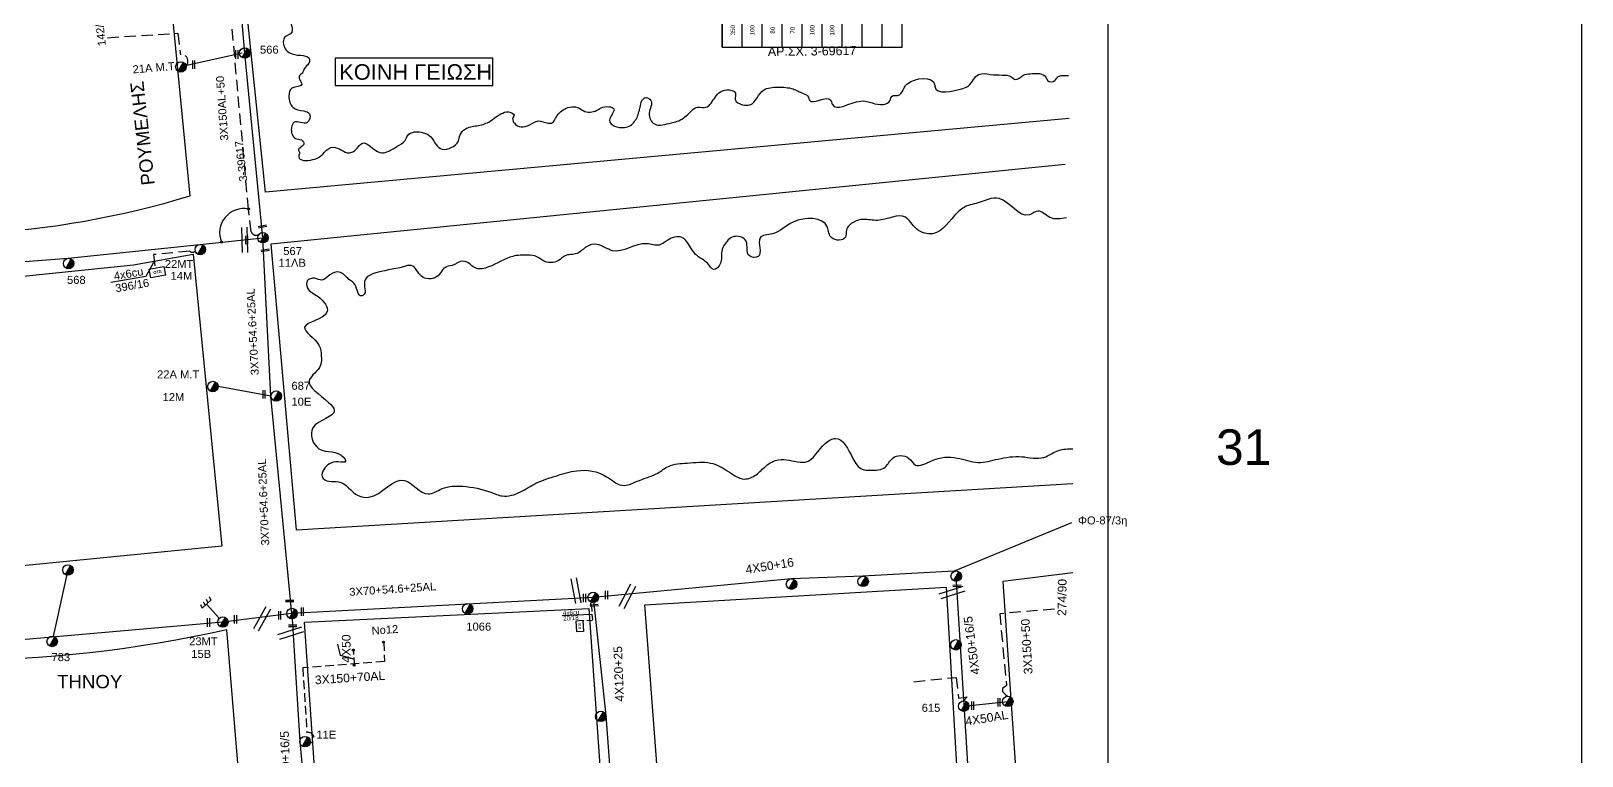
# Model space of a CAD drawing. Header units: millimetres. Extents: x 72 to 3039, y -786 to 786.
# Drawn here: x 1841.3 to 2190.2, y 230.3 to 393.6 of the extents above; entities that cross this region are included whole.
import ezdxf
from ezdxf.enums import TextEntityAlignment as Align

# ---------------------------------------------------------------- set-up
doc = ezdxf.new("R2010")
doc.units = ezdxf.units.MM
doc.linetypes.add('DASHED', pattern=[19.05, 12.7, -6.35])
for name, color, linetype in [('Pillar OTE', 7, 'Continuous'), ('Άγνωστα', 7, 'Continuous'), ('Ασφαλειοκιβώτια Χ.Τ 9 αναχωρήσεων', 7, 'Continuous'), ('Γέφυρες Εναέριου Δικτύου', 7, 'Continuous'), ('Γείωση', 7, 'Continuous'), ('Γυμνά εναέρια ΧΤ (3Φ)   4x50AL', 7, 'Continuous'), ('Γυμνά εναέρια ΧΤ και ΦΟΠ (3Φ)   4x50+16AL', 7, 'Continuous'), ('Επιγραφές - Σχήματα', 7, 'Continuous'), ('Καλώδια ΧΤ   3x150+50AL', 7, 'DASHED'), ('Καλώδια ΧΤ   3x150+50AL XLPE', 7, 'DASHED'), ('Καλώδια ΧΤ   3x150+70AL', 7, 'DASHED'), ('Καλώδια ΧΤ   3x150AL+50XLPE', 7, 'DASHED'), ('Μηχανική τομή', 7, 'Continuous'), ('Στύλος ΦΜ', 7, 'Continuous'), ('Στύλος ΦΜ @ 1', 7, 'Continuous'), ('Συνδέσεις', 7, 'Continuous'), ('Συνεστραμμένα ΧΤ   3x70+54.6+25 AL', 7, 'SYN_LINE'), ('Τομή', 7, 'Continuous'), ('Υπόβαθρο ΔΕΗ', 7, 'Continuous'), ('Υπόγεια καλώδια Παροχών ΧΤ   4x50AL', 7, 'DASHED'), ('Υπόγεια καλώδια Παροχών ΧΤ   4x6', 7, 'DASHED')]:
    doc.layers.add(name, color=color, linetype=linetype)
doc.styles.get("Standard").update_dxf_attribs({"font": 'arial.ttf'})
doc.linetypes.add('SYN_LINE', pattern='A,0.5,-0.0001,["/\\/\\/\\/",Standard,S=0.1,R=0,X=0,Y=-0.05],-0.25', length=0.7501)
doc.dimstyles.new('ISO-25', dxfattribs={"dimtxt": 2.5, "dimasz": 2.5, "dimexe": 1.25, "dimexo": 0.625, "dimtad": 1, "dimtxsty": 'Standard', "dimcen": 2.5, "dimadec": 0, "dimazin": 0, "dimtfac": 1, "dimtmove": 0, "dimatfit": 3, "dimfxl": 1, "dimarcsym": 0})

# ---------------------------------------------------------------- blocks, each defined once
blk = doc.blocks.new('ΥΠΑΡΧΩΝ ΤΣΙΜΕΝΤΕΝΙΟΣ ΣΤΥΛΟΣ')
at = {"layer": 'Στύλος ΦΜ'}
blk.add_hatch(color=7, dxfattribs=at).paths.add_polyline_path([(-1.29, -2.28, 0.574793), (2.62, 0, 0.268822), (1.3, 2.27)])
at = {"layer": 'Στύλος ΦΜ', "color": 7}
blk.add_line((-1.29, -2.28), (1.3, 2.27), dxfattribs=at)
blk.add_circle((0, 0), 2.62, dxfattribs=at)
at = {"layer": 'Στύλος ΦΜ', "flags": 4}
for tag, p in [('ΑΡΙΘΜΟΣ', (-4.68, 8.05)), ('ΤΥΠΟΣ', (-4.91, 3.03))]:
    blk.add_attdef(tag, p, '', height=4, dxfattribs=at)
blk = doc.blocks.new('ΤΟΜΗ')
at = {"layer": 'Τομή', "ltscale": 40}
for p, q in [((-5.68, 0), (5.68, 0)), ((5.68, -2.33), (-5.68, -2.33))]:
    blk.add_line(p, q, dxfattribs=at)
blk = doc.blocks.new('ΑΣΦΑΛΕΙΟΚΙΒΩΤΙΟ ΥΠΟΣΤΑΘΜΟΥ 9A ΑΝΑΧΩΡΗΣΕΩΝ')
at = {"layer": 'Ασφαλειοκιβώτια Χ.Τ 9 αναχωρήσεων', "ltscale": 40}
for p, q in [((0, 0), (0, 23.91)), ((4.5, 0), (4.5, 23.91)), ((9, 0), (9, 23.91)), ((13.5, 0), (13.5, 23.91)), ((18, 0), (18, 23.91)), ((22.5, 0), (22.5, 23.91)), ((27, 0), (27, 23.91)), ((31.5, 0), (31.5, 23.91)), ((36, 0), (36, 23.91)), ((0, 16.87), (40.5, 16.87)), ((0, 7.04), (40.5, 7.04))]:
    blk.add_line(p, q, dxfattribs=at)
at = {"layer": 'Ασφαλειοκιβώτια Χ.Τ 9 αναχωρήσεων'}
blk.add_lwpolyline([(40.5, 0), (40.5, 23.91), (0, 23.91), (0, 0)], close=True, dxfattribs=at)
for s, p in [('1', (1.71, 19.38)), ('2', (5.99, 19.38)), ('3', (10.53, 19.38)), ('4', (15.04, 19.38)), ('5', (19.55, 19.38)), ('6', (24.11, 19.38)), ('7', (28.24, 19.38)), ('8', (33.08, 19.38)), ('9', (37.43, 19.38))]:
    blk.add_text(s, height=1.8, dxfattribs=at).set_placement(p)
at = {"layer": 'Ασφαλειοκιβώτια Χ.Τ 9 αναχωρήσεων', "ltscale": 40}
for tag, height, rotation, p in [('ΟΝΟΜΑ', 2.5, 0.6514, (19.14, 25.35)), ('ΚΕΙΜΕΝΟ 1', 1, 90, (2.42, 3.84)), ('ΚΕΙΜΕΝΟ 2', 1, 90, (6.78, 3.84)), ('ΚΕΙΜΕΝΟ 3', 1, 90, (11.38, 3.84)), ('ΚΕΙΜΕΝΟ 4', 1, 90, (15.86, 3.84)), ('ΚΕΙΜΕΝΟ 5', 1, 90, (20.28, 3.84)), ('ΚΕΙΜΕΝΟ 6', 1, 90, (24.74, 3.84)), ('ΚΕΙΜΕΝΟ 7', 1, 90, (29.28, 3.84)), ('ΚΕΙΜΕΝΟ 8', 1, 90, (33.65, 3.84)), ('ΚΕΙΜΕΝΟ 9', 1, 90, (38.21, 3.84)), ('ΣΧ', 1, 0.6514, (20.24, -0.85))]:
    blk.add_attdef(tag, text='', height=height, rotation=rotation, dxfattribs=at).set_placement(p, align=Align.MIDDLE_CENTER)
blk = doc.blocks.new('_ΣΥΝΔΕΣΗ')
at = {"layer": 'Συνδέσεις', "linetype": 'SYN_LINE', "ltscale": 40}
blk.add_hatch(color=256, dxfattribs=at).paths.add_polyline_path([(0.5, -0.01, 1), (-0.5, -0.01, 1)])
at = {"layer": 'Συνδέσεις'}
blk.add_circle((0, -0.01), 0.5, dxfattribs=at)
blk = doc.blocks.new('ΓΕΙΩΣΗ')
at = {"layer": 'Γείωση', "ltscale": 40}
for p, q in [((-2.34, 11.45), (-3, 9.45)), ((-0.34, 11.45), (-1, 9.45)), ((0, 9.45), (0, 0)), ((1.66, 11.45), (1, 9.45)), ((3.66, 11.45), (3, 9.45))]:
    blk.add_line(p, q, dxfattribs=at)
blk.add_lwpolyline([(-3, 9.45), (3, 9.45)], dxfattribs=at)
blk = doc.blocks.new('ΜΗΧΑΝΙΚΗ ΤΟΜΗ')
at = {"layer": 'Μηχανική τομή', "ltscale": 40}
for p, q in [((-1.89, 0.78), (1.89, 0.78)), ((1.89, 0), (-1.89, 0))]:
    blk.add_line(p, q, dxfattribs=at)
blk = doc.blocks.new('PILLAR ΟΤΕ')
at = {"layer": 'Pillar OTE', "ltscale": 40}
blk.add_lwpolyline([(-3.31, 2.02), (3.39, 2.02), (3.39, -1.99), (-3.31, -1.99)], close=True, dxfattribs=at)
at = {"layer": 'Pillar OTE', "insert": (-1.81, 0.71), "char_height": 1.3575, "width": 109.961, "attachment_point": 1}
blk.add_mtext('{\\fArial|b1|i0|c161|p34;OTE}', dxfattribs=at)

msp = doc.modelspace()

# ---------------------------------------------------------------- linework, layer by layer
at = {"layer": 'Άγνωστα', "color": 2, "linetype": 'SYN_LINE', "ltscale": 18}
msp.add_lwpolyline([(1888.79, 388.54), (1875.01, 385.47)], dxfattribs=at)
at = {"layer": 'Άγνωστα', "color": 5}
msp.add_lwpolyline([(1849.61, 272.22), (1846.32, 257.28)], dxfattribs=at)
at = {"layer": 'Άγνωστα', "color": 1, "linetype": 'DASHED', "ltscale": 0.2}
msp.add_lwpolyline([(2039.89, 247.07), (2049.39, 248.04), (2049.96, 243.39), (2051.88, 243.69), (2051.09, 242.75)], dxfattribs=at)
at = {"layer": 'Γέφυρες Εναέριου Δικτύου'}
msp.add_arc((1889.17, 348.14), 5.44, 78.7544, 202.857, dxfattribs=at)
at = {"layer": 'Γυμνά εναέρια ΧΤ (3Φ)   4x50AL', "color": 1, "ltscale": 0.2}
msp.add_line((2051.12, 241.57), (2061.02, 242.64), dxfattribs=at)
at = {"layer": 'Γυμνά εναέρια ΧΤ και ΦΟΠ (3Φ)   4x50+16AL', "color": 30, "ltscale": 20}
msp.add_lwpolyline([(2075.35, 282.84), (2048.96, 271.92), (2028.42, 270.83), (2012.34, 270.22), (1967.76, 266.04)], dxfattribs=at)
at = {"layer": 'Γυμνά εναέρια ΧΤ και ΦΟΠ (3Φ)   4x50+16AL', "color": 1}
msp.add_lwpolyline([(2059.89, 102.05), (2059.89, 102.05), (2059.89, 102.05), (2049.41, 270.83)], dxfattribs=at)
at = {"layer": 'Γυμνά εναέρια ΧΤ και ΦΟΠ (3Φ)   4x50+16AL', "color": 30}
msp.add_lwpolyline([(1900, 262.41), (1901.75, 233.57), (1901.75, 233.57), (1905.41, 194.35), (1907.57, 167.14), (1908.87, 152.88), (1909.68, 132.82)], dxfattribs=at)
at = {"layer": 'Επιγραφές - Σχήματα'}
msp.add_lwpolyline([(111.68, -308.22), (2083.59, -308.22), (2083.59, 775.16), (111.68, 775.16)], close=True, dxfattribs=at)
at = {"layer": 'Επιγραφές - Σχήματα', "ltscale": 10}
msp.add_lwpolyline([(2076.09, -308.22), (2190.17, -308.22), (2190.17, 775.16), (2076.09, 775.16)], dxfattribs=at)
at = {"layer": 'Επιγραφές - Σχήματα', "color": 190}
msp.add_lwpolyline([(1909.7, 381.25), (1945.21, 381.25), (1945.21, 387.43), (1909.7, 387.43)], close=True, dxfattribs=at)
at = {"layer": 'Καλώδια ΧΤ   3x150+50AL', "color": 1, "ltscale": 0.2}
msp.add_lwpolyline([(2071.53, 263.41), (2059.21, 262.37), (2060.71, 246.21), (2059.8, 245.56), (2059.8, 244.84), (2060.45, 244.26), (2060.98, 243.82)], dxfattribs=at)
at = {"layer": 'Καλώδια ΧΤ   3x150+50AL XLPE', "color": 1, "ltscale": 0.2}
msp.add_lwpolyline([(1892.83, 348, -0.609331), (1890.86, 348.34), (1890.23, 353.48), (1885, 410.86, -0.95124), (1885.25, 416.43, -0.743543)], format="xyb", dxfattribs=at)
at = {"layer": 'Καλώδια ΧΤ   3x150+70AL', "color": 30, "ltscale": 0.15}
msp.add_lwpolyline([(1920.66, 255.96), (1920.78, 251.64), (1902.42, 250.16), (1903.38, 235.56, -1.767058), (1902.93, 233.57, 1.211009)], format="xyb", dxfattribs=at)
at = {"layer": 'Καλώδια ΧΤ   3x150AL+50XLPE', "color": 2, "ltscale": 0.2}
msp.add_lwpolyline([(1858.53, 392.05), (1874.35, 393.05), (1874.92, 388.22, -0.727512), (1876.16, 385.72, 1.351501)], format="xyb", dxfattribs=at)
at = {"layer": 'Συνεστραμμένα ΧΤ   3x70+54.6+25 AL', "color": 2, "ltscale": 18}
msp.add_lwpolyline([(1967.76, 266.04), (1900, 262.41), (1895.28, 311.37), (1895.28, 311.37), (1893.47, 347.01), (1889.37, 388.6), (1887.28, 413.1)], dxfattribs=at)
at = {"layer": 'Συνεστραμμένα ΧΤ   3x70+54.6+25 AL', "color": 1, "ltscale": 20}
msp.add_lwpolyline([(1687.35, 384.3), (1714.73, 365.62), (1744.88, 352), (1782.85, 341.59), (1817.33, 339.97), (1849.67, 342.38), (1879.25, 345.51), (1893.47, 347.01)], dxfattribs=at)
at = {"layer": 'Συνεστραμμένα ΧΤ   3x70+54.6+25 AL', "color": 5, "ltscale": 20}
msp.add_lwpolyline([(1900, 262.41), (1884.45, 260.5), (1810.15, 253.91), (1769.8, 258.33), (1759.97, 275.8), (1732.71, 282.51), (1699.99, 296.75), (1663.84, 317.13), (1649.61, 330.86)], dxfattribs=at)
at = {"layer": 'Συνεστραμμένα ΧΤ   3x70+54.6+25 AL', "color": 2, "ltscale": 16}
msp.add_lwpolyline([(1895.28, 311.37), (1883.39, 313.52)], dxfattribs=at)
at = {"layer": 'Συνεστραμμένα ΧΤ   3x70+54.6+25 AL', "color": 133, "ltscale": 20}
msp.add_lwpolyline([(1967.76, 266.04), (1970.63, 239.44), (1972.77, 210.2), (1972.91, 209.03)], dxfattribs=at)
at = {"layer": 'Υπόβαθρο ΔΕΗ'}
for points in [[(1870.91, 419.88), (1877.05, 356.39, -0.24723), (1695.3, 390.82), (1735.1, 441.32, 0.200217), (1870.91, 419.88, -0.178998)], [(1894.61, 145.99), (1885.34, 258.75, -0.110239), (1761.64, 258.53), (1755.36, 248.22), (1894.61, 145.99)]]:
    msp.add_lwpolyline(points, format="xyb", dxfattribs=at)
for points in [[(2074.8, 373.86), (1894.02, 357.29), (1887.3, 422.86), (1919.52, 426.19), (2073.71, 441.25)], [(1877.78, 343.3), (1884.25, 277.61), (1838.66, 273.07), (1806.07, 272.05), (1772.06, 275.56), (1736.82, 283.92), (1708.24, 295.2), (1674.92, 312.96), (1660.65, 323.02), (1649.43, 333.33), (1687.49, 381.12), (1703.55, 368.45), (1725.15, 357.15), (1757.44, 344.61), (1778.83, 339.47), (1800.64, 337.21), (1830.92, 337.62), (1837.35, 338.14), (1864.39, 340.93), (1877.78, 343.3)], [(2073.94, 363.47), (1895.24, 345.57), (1900.98, 281.26), (2075.62, 291.72)], [(1867.13, 338.32), (1859.27, 336.92)], [(2075.67, 271.55), (2059.91, 269.65), (2070.06, 119.79)], [(1979.36, 264.4), (2047.16, 268.38), (2056.71, 104.03), (1991.89, 98.39), (1979.36, 264.4)], [(1966.77, 263.55), (1978.42, 97.24), (1963.15, 95.76), (1911.51, 134.12), (1902.82, 260.48), (1966.77, 263.55)]]:
    msp.add_lwpolyline(points, dxfattribs=at)
msp.add_open_spline([(2073.86, 432), (2072.12, 432.23), (2070.78, 432.74), (2069.5, 431.37), (2067.82, 430.33), (2065.68, 430.36), (2063.02, 429.66), (2061.31, 431.44), (2059.74, 432.91), (2057.39, 433.42), (2055.23, 432.21), (2053.26, 432.14), (2051.46, 431.84), (2050.98, 430.53), (2048.94, 429.55), (2046.29, 433.32), (2042.45, 427.97), (2037.71, 431.62), (2034.73, 428.43), (2030.84, 429.82), (2030.98, 425.92), (2026.74, 420.92), (2029.88, 427.95), (2027.01, 430.26), (2023.81, 430.42), (2022.24, 427.12), (2018.47, 427.49), (2017.55, 424.64), (2018.19, 422.74), (2017.02, 421.46), (2015.32, 421.16), (2014.53, 422.74), (2015.72, 424.25), (2013.64, 425.59), (2012.01, 426.96), (2009.97, 426.82), (2007.63, 427.17), (2006.81, 424.57), (2004.16, 424.1), (2001.59, 424.73), (1999.86, 426.04), (1997.84, 426.75), (1996.17, 425.48), (1993.93, 427.91), (1990.84, 425.64), (1988.95, 424.43), (1988.14, 423.9), (1988.14, 423.9), (1987.12, 423.74), (1985.34, 423.46), (1983.16, 422.34), (1980.7, 422.99), (1978.53, 421.61), (1976.49, 419.97), (1973.28, 420.23), (1970.31, 420.52), (1967.45, 422.04), (1964.7, 422), (1962.6, 420.25), (1960.4, 418.64), (1958.28, 418.18), (1956.55, 416.62), (1954.78, 417.83), (1952.8, 419.13), (1949.57, 422.09), (1948.39, 418.73), (1947.44, 416.87), (1944.4, 417.15), (1944.23, 420.84), (1941.89, 420.3), (1941.23, 419.48), (1940.07, 419.53), (1938.63, 420.01), (1936.39, 420.07), (1934.32, 419.99), (1932.17, 419.18), (1932.2, 417.34), (1932.45, 415.28), (1929.53, 414.62), (1928.76, 416.91), (1928.83, 418.39), (1928.58, 420.12), (1926.49, 420.51), (1924.89, 419.41), (1923.9, 417.9), (1922.03, 417.17), (1920.03, 418.41), (1918, 417.29), (1915.36, 417.08), (1913.96, 414.31), (1911.14, 415.44), (1908.04, 414.95), (1905.86, 417.84), (1902.91, 417.28), (1902.38, 419.46), (1900.1, 419.24), (1898.41, 417.74), (1898.34, 415.18), (1899.94, 414.5), (1899.68, 413.53), (1901.01, 412.05), (1898.69, 410.14), (1899.2, 407.66), (1900.79, 406.91), (1900.49, 405.19), (1902.93, 403.75), (1900.05, 403.1), (1898.19, 403.78), (1896.58, 400.79), (1899.3, 398.36), (1899.56, 395.63), (1900.48, 392.94), (1898.1, 392.45), (1897.9, 390), (1899.93, 387.59), (1904.21, 388.4), (1903.81, 385.97), (1902.67, 385.35), (1902.54, 384.03), (1900.99, 383.32), (1903.32, 380.81), (1899.56, 381.28), (1899.15, 378.63), (1899.8, 375.94), (1902.23, 375.7), (1904.49, 375.1), (1903.6, 371.74), (1900.58, 373.93), (1899.57, 371.37), (1900.25, 369.07), (1902.12, 369.33), (1903.27, 367.68), (1901.03, 367.02), (1901.88, 366.28), (1900.74, 364.24), (1904.93, 364.32), (1906.88, 365.62), (1908.52, 367.7), (1910.81, 367.11), (1912.27, 365.86), (1914.11, 366.37), (1914.86, 367.45), (1916.57, 369.36), (1918.72, 365.84), (1921.72, 366.3), (1923.46, 367.53), (1925.42, 368.47), (1926.18, 370.92), (1929.16, 371.06), (1931.43, 369.85), (1932.18, 368.03), (1933.81, 366.56), (1935.95, 367.19), (1937.57, 368.45), (1937.69, 370.32), (1939.14, 371.91), (1941.62, 372.19), (1944.08, 372.76), (1945.76, 374.2), (1947.37, 375.13), (1948.85, 375.69), (1950.2, 374.59), (1949.42, 373.97), (1950.18, 371.73), (1953.19, 371.9), (1955.36, 373.78), (1957.13, 372.74), (1958.78, 372.78), (1959.5, 374.53), (1961.14, 376.33), (1964.02, 376.77), (1965.94, 375.12), (1968.15, 375.25), (1969.86, 376.69), (1973.82, 376.59), (1969.96, 372.79), (1974.8, 371.2), (1977.32, 373.05), (1978.05, 375.17), (1978.41, 376.87), (1978.62, 378.13), (1979.81, 378.79), (1981.54, 377.56), (1979.71, 375.16), (1981.55, 371.63), (1984.57, 372.77), (1987.28, 373.28), (1989.12, 374.73), (1990.95, 376.86), (1992.96, 376.05), (1994.65, 377.51), (1995.48, 379.6), (1997.73, 380.52), (2000.23, 380.03), (1999.27, 377.75), (2001.27, 376.88), (2003.31, 376.68), (2004.68, 378.52), (2006.08, 380.81), (2009.4, 380.94), (2012.52, 380.85), (2014.57, 379.59), (2016.23, 379.03), (2016.45, 376.38), (2021.07, 379.69), (2021.83, 374.86), (2028.08, 379.48), (2031.76, 376.33), (2034.63, 377.53), (2034.79, 379.27), (2036.55, 378.73), (2037.4, 380.04), (2037.84, 381.11), (2039.61, 383), (2044.51, 383.52), (2044.63, 379.04), (2049.51, 380.09), (2052.4, 381.17), (2053.22, 382.61), (2054.56, 384.26), (2057.16, 383.68), (2059.51, 383.66), (2061.56, 383.6), (2062.95, 382.13), (2064.34, 383.83), (2066.6, 383.97), (2069.41, 384.2), (2069.93, 382.02), (2071.66, 382.1), (2072.11, 383.25), (2073.2, 383.66), (2073.93, 383.56), (2074.64, 383.51)], degree=3, knots=[0, 0, 0, 0, 1.929426, 3.911824, 4.980517, 7.83358, 10.219894, 12.577936, 14.533654, 16.774652, 19.15137, 21.622965, 22.840423, 24.147454, 25.431955, 28.802973, 33.642083, 38.353584, 42.21331, 44.658379, 47.731479, 51.579507, 56.609701, 59.287509, 61.670706, 65.135871, 68.432153, 70.847702, 72.680328, 73.978836, 75.572317, 76.992619, 78.036016, 80.507131, 82.320436, 84.665874, 86.442199, 88.53124, 91.352568, 93.486858, 96.422908, 97.861154, 99.52333, 101.627411, 105.614521, 108.66226, 108.66226, 108.66226, 108.66226, 111.753253, 114.089122, 115.667245, 118.972649, 121.224362, 123.282872, 128.208575, 130.163746, 132.887742, 135.825105, 138.140853, 140.985454, 142.313812, 144.460042, 146.155146, 150.295384, 153.154738, 154.411128, 156.32034, 160.179771, 161.44871, 162.381505, 163.163699, 164.657972, 167.007462, 169.754255, 171.019255, 173.309167, 174.401972, 176.886785, 178.773407, 180.508285, 181.640522, 183.523794, 185.513711, 187.271617, 188.867801, 190.933818, 193.56506, 195.163969, 198.798197, 200.1666, 203.52134, 207.664328, 209.349401, 210.970586, 212.874214, 214.820881, 217.674955, 218.543749, 219.105539, 220.315821, 223.634503, 225.478921, 227.042312, 228.02756, 230.249724, 231.826231, 234.115628, 235.927743, 239.862904, 242.980704, 244.784677, 246.793303, 248.257757, 251.257243, 255.322856, 256.160348, 257.676235, 258.832603, 259.775552, 261.802644, 264.137709, 266.022877, 268.747145, 271.390401, 272.815103, 274.868302, 277.794363, 279.218312, 281.806432, 283.161046, 284.300341, 286.108848, 286.214825, 287.488768, 290.745598, 293.279179, 295.62596, 297.641102, 299.518445, 301.182155, 302.560862, 303.541552, 308.100645, 309.641666, 312.205497, 314.558895, 315.748808, 319.373214, 321.269824, 323.295949, 325.139779, 327.198374, 329.351009, 330.832741, 332.559881, 335.288707, 338.085456, 339.967429, 341.831529, 343.637082, 344.754804, 344.913772, 346.428671, 349.790257, 352.031896, 354.296526, 355.277612, 356.514484, 359.376366, 362.613911, 363.758025, 366.832783, 367.957734, 370.85603, 373.582939, 377.268359, 380.025655, 382.627556, 383.700081, 385.348619, 386.136588, 387.364212, 390.272333, 392.986254, 396.781398, 398.136004, 401.380237, 403.689109, 405.675859, 406.695271, 410.007495, 411.928958, 413.968882, 415.431841, 417.448886, 419.098686, 421.350926, 423.639132, 426.888415, 430.333283, 432.883038, 434.286244, 434.949952, 439.785773, 440.745865, 447.166273, 452.287614, 454.087292, 455.159938, 456.40207, 458.164073, 459.135869, 459.904649, 466.017713, 466.394108, 472.757777, 474.166143, 475.927416, 477.517102, 480.141375, 482.887362, 484.916379, 486.060493, 487.989793, 489.681164, 493.289721, 494.094017, 495.705912, 496.742191, 497.564199, 498.951679, 498.951679, 498.951679, 498.951679], dxfattribs=at)
for points in [[(1913.39, -91.84), (1910.67, -87.13), (1901.72, -78.39), (1890.07, -61.02), (1871.96, -46.98), (1848.42, -26.03), (1819.68, 5.53), (1810.61, 13.68), (1802.29, 30.22), (1769.72, 65.89), (1761.47, 76.97), (1756.27, 88.1), (1746.69, 99.13), (1739.6, 112.79), (1714.41, 144), (1681.91, 181.48), (1642.93, 212.01), (1639.44, 221.59), (1626.4, 231.1), (1605.9, 244.83), (1595.89, 264.84), (1588.6, 285.36), (1584.02, 299.5), (1569.42, 311.36), (1557.84, 337.31), (1550.14, 350.46), (1546.77, 375.41)], [(1919.55, -81.8), (1917, -79.66), (1915.11, -70.97), (1906.19, -67.42), (1890, -46.9), (1866.66, -27.71), (1848.08, -9.69), (1840.66, 3.49), (1828.74, 10.75), (1824.18, 17.97), (1819.27, 34.38), (1809.32, 44.49), (1810.59, 42.11), (1807.71, 40.95), (1803.83, 42.44), (1793.86, 55.73), (1776.39, 74.37), (1769.57, 87.77), (1755.2, 103.48), (1749.49, 114.83), (1748.49, 115.31), (1747.46, 114.35), (1744.52, 115.99), (1732.2, 137.7), (1731.62, 137.68), (1731.13, 136.13), (1720.56, 147.22), (1716.84, 152.55), (1713.49, 160.39), (1705.21, 170.66), (1697.69, 179.47), (1672.22, 204.18), (1662.12, 208.28), (1638.84, 233.9), (1628.31, 253.61), (1618.8, 257.87), (1610.3, 266.09), (1607.03, 282.53), (1603.46, 297.89), (1594.15, 309.71), (1586.24, 325.43), (1572.1, 341.31), (1562.61, 357.02), (1557.58, 373.62)], [(2074.22, 351.52), (2070.47, 351.59), (2067.85, 353.02), (2065.9, 352.19), (2059.09, 355.86), (2053.92, 354.74), (2052.13, 354.29), (2049.73, 352.72), (2044.19, 347.93), (2040.52, 348.98), (2037.98, 351.67), (2031.69, 350.92), (2028.52, 351.14), (2026.35, 350.55), (2024.71, 348.75), (2024.48, 347.11), (2021.41, 346.96), (2020.44, 349.42), (2012.73, 350.55), (2008.06, 347.93), (2005.29, 346.96), (2004.84, 342.77), (2002.82, 342.99), (2002.14, 346.28), (1999.75, 347.33), (1997.43, 345.68), (1996.68, 343.96), (1996.37, 341.26), (1994.87, 339.84), (1993.45, 341.26), (1991.2, 342.91), (1989.78, 344.63), (1987.69, 347.09), (1984.54, 346.49), (1982.59, 345.37), (1979.82, 345.67), (1972.1, 344.1), (1968.58, 345.52), (1966.26, 345), (1964.15, 343.5), (1961.3, 342.9), (1960.33, 342.15), (1956.88, 341.63), (1955.09, 342.75), (1953.07, 343.12), (1949.68, 342.82), (1944.22, 340.43), (1941.45, 340.13), (1938.83, 341.7), (1937.09, 341.32), (1936.42, 340.88), (1934.77, 340.5), (1932.53, 338.18), (1929.16, 338.33), (1928.03, 339.75), (1926.83, 340.73), (1925.11, 340.5), (1918.35, 338.93), (1916.7, 337.95), (1916.33, 336.01), (1916.25, 334.29), (1915.58, 333.91), (1914.23, 336.38), (1912.81, 337.65), (1910.64, 339.3), (1908.54, 338.63), (1906.74, 337.5), (1905.1, 337.88), (1903.45, 337.28), (1903.45, 335.78), (1905.92, 333.76), (1907.87, 330.25), (1902.85, 326.88), (1906.07, 322.84), (1906.59, 320.42), (1906.44, 318.32), (1903.9, 314.96), (1908.24, 309.95), (1909.51, 308.15), (1904.72, 304.24), (1906.07, 299.53), (1911.68, 297.51), (1912.06, 296.69), (1910.41, 296.54), (1907.18, 294.87), (1906.81, 293.22), (1908.31, 292.18), (1910.48, 292.1), (1914.9, 288.96), (1917.29, 288.59), (1925.3, 292.4), (1930.62, 289.33), (1933.76, 290.53), (1938.41, 291.06), (1944.77, 289.71), (1947.32, 288.89), (1951.39, 289.78), (1954.83, 291.73), (1959.55, 293.45), (1964.04, 294.57), (1970.78, 293.22), (1974.22, 291.28), (1978.15, 292.4), (1982.27, 294.05), (1984.67, 295.54), (1988.86, 296.29), (1994.18, 296.29), (1997.92, 294.57), (2001.74, 292.7), (2004.43, 293.67), (2006.61, 295.62), (2009.45, 297.04), (2014.32, 296.52), (2015.47, 296.53), (2019.96, 300.72), (2022.28, 301.84), (2026.18, 297.35), (2028.27, 294.88), (2030.15, 294.66), (2033.44, 295.4), (2035.16, 297.42), (2038.68, 297.42), (2040.25, 295.85), (2043.87, 296.83), (2049.63, 297.42), (2054.35, 296.45), (2058.84, 297.2), (2064.16, 297.72), (2069.13, 297.57), (2072.5, 299.15), (2075.64, 299.52)]]:
    msp.add_spline(points, degree=3, dxfattribs=at)
at = {"layer": 'Υπόγεια καλώδια Παροχών ΧΤ   4x50AL', "color": 30, "ltscale": 0.1}
msp.add_line((1913.74, 254.44), (1914.01, 251.09), dxfattribs=at)
at = {"layer": 'Υπόγεια καλώδια Παροχών ΧΤ   4x6', "color": 1, "linetype": 'DASHED', "ltscale": 0.2}
msp.add_lwpolyline([(1878.23, 344.03, -0.467091), (1877.03, 344.02), (1868.87, 343.22), (1869.17, 340.2)], format="xyb", dxfattribs=at)
at = {"layer": 'Υπόγεια καλώδια Παροχών ΧΤ   4x6', "color": 133, "linetype": 'DASHED', "ltscale": 0.1}
msp.add_lwpolyline([(1967.42, 264.91, 0.583869), (1967.35, 264.16), (1967.58, 260.88), (1965.46, 260.73)], format="xyb", dxfattribs=at)

# ---------------------------------------------------------------- block references
at = {"layer": 'Pillar OTE'}
for p, xscale, yscale, zscale, rotation in [((1869.69, 339.26), 0.5, 0.5, 0.5, 10), ((1964.74, 259.57), 0.3750000000000001, 0.3750000000000001, 0.3750000000000001, 94.00998853664085)]:
    msp.add_blockref('PILLAR ΟΤΕ', p, dxfattribs=dict(at, xscale=xscale, yscale=yscale, zscale=zscale, rotation=rotation))
at = {"layer": 'Ασφαλειοκιβώτια Χ.Τ 9 αναχωρήσεων'}
ref = msp.add_blockref('ΑΣΦΑΛΕΙΟΚΙΒΩΤΙΟ ΥΠΟΣΤΑΘΜΟΥ 9A ΑΝΑΧΩΡΗΣΕΩΝ', (1996.75, 389.89), dxfattribs=at)
ref.add_attrib('ΚΕΙΜΕΝΟ 6', '100', dxfattribs={"ltscale": 40, "height": 1, "rotation": 90}).set_placement((2021.49, 393.73), align=Align.MIDDLE_CENTER)
ref.add_attrib('ΚΕΙΜΕΝΟ 5', '100', dxfattribs={"ltscale": 40, "height": 1, "rotation": 90}).set_placement((2017.03, 393.73), align=Align.MIDDLE_CENTER)
ref.add_attrib('ΚΕΙΜΕΝΟ 4', '70', dxfattribs={"ltscale": 40, "height": 1, "rotation": 90}).set_placement((2012.61, 393.73), align=Align.MIDDLE_CENTER)
ref.add_attrib('ΚΕΙΜΕΝΟ 3', '80', dxfattribs={"ltscale": 40, "height": 1, "rotation": 90}).set_placement((2008.13, 393.73), align=Align.MIDDLE_CENTER)
ref.add_attrib('ΚΕΙΜΕΝΟ 1', '350', dxfattribs={"ltscale": 40, "height": 1, "rotation": 90}).set_placement((1999.18, 393.73), align=Align.MIDDLE_CENTER)
ref.add_attrib('ΚΕΙΜΕΝΟ 2', '100', dxfattribs={"ltscale": 40, "height": 1, "rotation": 90}).set_placement((2003.53, 393.73), align=Align.MIDDLE_CENTER)
ref.add_attrib('ΣΧ', 'ΑΡ.ΣΧ. 3-69617', dxfattribs={"ltscale": 40, "height": 2, "rotation": 0.6514}).set_placement((2016.99, 389.04), align=Align.MIDDLE_CENTER)
ref.add_attrib('ΟΝΟΜΑ', 'ΦΟ-91', dxfattribs={"ltscale": 40, "height": 2.5, "rotation": 0.6514}).set_placement((2015.89, 415.24), align=Align.MIDDLE_CENTER)
at = {"layer": 'Γείωση', "xscale": 0.449999999999861, "yscale": 0.449999999999861, "zscale": 0.449999999999861, "rotation": 42.52286024971008}
msp.add_blockref('ΓΕΙΩΣΗ', (1883.65, 261.37), dxfattribs=at)
at = {"layer": 'Μηχανική τομή'}
for p, xscale, yscale, zscale, rotation in [((1887.79, 388.27), 0.4999999999996589, 0.4999999999996589, 0.4999999999996589, 90), ((1878.08, 385.97), 0.4999999999996771, 0.4999999999996771, 0.4999999999996771, 90), ((1893.39, 349.36), 0.4999999999996771, 0.4999999999996771, 0.4999999999996771, 9.890510684271934), ((1890.03, 346.52), 0.4999999999996771, 0.4999999999996771, 0.4999999999996771, 90), ((1893.99, 343.98), 0.4999999999996771, 0.4999999999996771, 0.4999999999996771, 9.890510684271934), ((1893.89, 311.79), 0.4999999999997726, 0.4999999999997726, 0.4999999999997726, 90), ((2049.58, 268.45), 0.4999999999997513, 0.4999999999997513, 0.4999999999997513, 2.825883997349041), ((1965.99, 265.94), 0.4999999999996589, 0.4999999999996589, 0.4999999999996589, 90), ((1970.94, 266.57), 0.4999999999996589, 0.4999999999996589, 0.4999999999996589, 90), ((1887.49, 261.1), 0.4999999999996589, 0.4999999999996589, 0.4999999999996589, 90), ((1897.41, 262.03), 0.4999999999996589, 0.4999999999996589, 0.4999999999996589, 90), ((1902.54, 262.85), 0.4999999999996589, 0.4999999999996589, 0.4999999999996589, 90), ((1967.98, 264.06), 0.4999999999996589, 0.4999999999996589, 0.4999999999996589, 5.548491680840058), ((1881.42, 260.4), 0.4999999999996589, 0.4999999999996589, 0.4999999999996589, 90), ((2053.3, 241.67), 0.4999999999996589, 0.4999999999996589, 0.4999999999996589, 90), ((2059.22, 242.43), 0.4999999999996589, 0.4999999999996589, 0.4999999999996589, 90)]:
    msp.add_blockref('ΜΗΧΑΝΙΚΗ ΤΟΜΗ', p, dxfattribs=dict(at, xscale=xscale, yscale=yscale, zscale=zscale, rotation=rotation))
at = {"layer": 'Μηχανική τομή', "xscale": 0.4999999999995453, "yscale": 0.4999999999995453, "zscale": 0.4999999999995453}
for p in [(1899.48, 265.05), (1900.18, 259.45)]:
    msp.add_blockref('ΜΗΧΑΝΙΚΗ ΤΟΜΗ', p, dxfattribs=at)
at = {"layer": 'Στύλος ΦΜ @ 1', "ltscale": 40}
ref = msp.add_blockref('ΥΠΑΡΧΩΝ ΤΣΙΜΕΝΤΕΝΙΟΣ ΣΤΥΛΟΣ', (1889.37, 388.6), dxfattribs=dict(at, xscale=0.4499999999998181, yscale=0.4499999999998181, zscale=0.4499999999998181))
ref.add_attrib('ΑΡΙΘΜΟΣ', '566', (1892.8, 388.46), dxfattribs={"layer": 'Στύλος ΦΜ', "height": 1.8, "flags": 4})
at = {"layer": 'Στύλος ΦΜ @ 1', "ltscale": 40, "xscale": 0.4499999999998181, "yscale": 0.4499999999998181, "zscale": 0.4499999999998181}
for p in [(1875.01, 385.47), (1849.61, 272.22), (2012.38, 269.04), (2028.48, 269.65), (2049.41, 270.83), (1967.76, 266.04), (1900, 262.41), (2049.35, 255.37), (2061.01, 242.64), (1969.47, 239.26)]:
    msp.add_blockref('ΥΠΑΡΧΩΝ ΤΣΙΜΕΝΤΕΝΙΟΣ ΣΤΥΛΟΣ', p, dxfattribs=at)
at = {"layer": 'Στύλος ΦΜ @ 1', "ltscale": 40}
ref = msp.add_blockref('ΥΠΑΡΧΩΝ ΤΣΙΜΕΝΤΕΝΙΟΣ ΣΤΥΛΟΣ', (1879.37, 344.34), dxfattribs=dict(at, xscale=0.4499999999998181, yscale=0.4499999999998181, zscale=0.4499999999998181))
ref.add_attrib('ΤΥΠΟΣ', '14Μ', (1872.7, 337.54), dxfattribs={"layer": 'Στύλος ΦΜ', "height": 1.8, "flags": 4})
ref.add_attrib('ΑΡΙΘΜΟΣ', '22ΜΤ', (1871.4, 340.21), dxfattribs={"layer": 'Στύλος ΦΜ', "height": 1.8, "flags": 4})
ref = msp.add_blockref('ΥΠΑΡΧΩΝ ΤΣΙΜΕΝΤΕΝΙΟΣ ΣΤΥΛΟΣ', (1893.47, 347.01), dxfattribs=dict(at, xscale=0.4499999999998181, yscale=0.4499999999998181, zscale=0.4499999999998181))
ref.add_attrib('ΤΥΠΟΣ', '11ΛΒ', (1896.98, 340.47), dxfattribs={"layer": 'Στύλος ΦΜ', "height": 1.8, "flags": 4})
ref.add_attrib('ΑΡΙΘΜΟΣ', '567', (1898.04, 343.12), dxfattribs={"layer": 'Στύλος ΦΜ', "height": 1.8, "flags": 4})
ref = msp.add_blockref('ΥΠΑΡΧΩΝ ΤΣΙΜΕΝΤΕΝΙΟΣ ΣΤΥΛΟΣ', (1849.76, 341.21), dxfattribs=dict(at, xscale=0.4499999999998181, yscale=0.4499999999998181, zscale=0.4499999999998181))
ref.add_attrib('ΑΡΙΘΜΟΣ', '568', (1849.4, 336.63), dxfattribs={"layer": 'Στύλος ΦΜ', "height": 1.8, "flags": 4})
ref = msp.add_blockref('ΥΠΑΡΧΩΝ ΤΣΙΜΕΝΤΕΝΙΟΣ ΣΤΥΛΟΣ', (1882.21, 313.52), dxfattribs=dict(at, xscale=0.4499999999998181, yscale=0.4499999999998181, zscale=0.4499999999998181))
ref.add_attrib('ΤΥΠΟΣ', '12Μ', (1870.89, 310.24), dxfattribs={"layer": 'Στύλος ΦΜ', "height": 1.8, "flags": 4})
ref.add_attrib('ΑΡΙΘΜΟΣ', '22A M.T', (1869.66, 315.35), dxfattribs={"layer": 'Στύλος ΦΜ', "height": 1.8, "flags": 4})
ref = msp.add_blockref('ΥΠΑΡΧΩΝ ΤΣΙΜΕΝΤΕΝΙΟΣ ΣΤΥΛΟΣ', (1896.46, 311.37), dxfattribs=dict(at, xscale=0.4499999999998181, yscale=0.4499999999998181, zscale=0.4499999999998181))
ref.add_attrib('ΤΥΠΟΣ', '10Ε', (1899.89, 309.21), dxfattribs={"layer": 'Στύλος ΦΜ', "height": 1.8, "flags": 4})
ref.add_attrib('ΑΡΙΘΜΟΣ', '687', (1899.89, 312.79), dxfattribs={"layer": 'Στύλος ΦΜ', "height": 1.8, "flags": 4})
ref = msp.add_blockref('ΥΠΑΡΧΩΝ ΤΣΙΜΕΝΤΕΝΙΟΣ ΣΤΥΛΟΣ', (1884.45, 260.5), dxfattribs=dict(at, xscale=0.4499999999998181, yscale=0.4499999999998181, zscale=0.4499999999998181))
ref.add_attrib('ΤΥΠΟΣ', '15Β', (1877.35, 252.43), dxfattribs={"layer": 'Στύλος ΦΜ', "height": 1.8, "flags": 4})
ref.add_attrib('ΑΡΙΘΜΟΣ', '23ΜΤ', (1876.87, 255.27), dxfattribs={"layer": 'Στύλος ΦΜ', "height": 1.8, "flags": 4})
ref = msp.add_blockref('ΥΠΑΡΧΩΝ ΤΣΙΜΕΝΤΕΝΙΟΣ ΣΤΥΛΟΣ', (1939.51, 263.5), dxfattribs=dict(at, xscale=0.4499999999998181, yscale=0.4499999999998181, zscale=0.4499999999998181))
ref.add_attrib('ΑΡΙΘΜΟΣ', '1066', (1939.22, 258.57), dxfattribs={"layer": 'Στύλος ΦΜ', "height": 1.8, "flags": 4})
ref = msp.add_blockref('ΥΠΑΡΧΩΝ ΤΣΙΜΕΝΤΕΝΙΟΣ ΣΤΥΛΟΣ', (1846.06, 256.13), dxfattribs=dict(at, xscale=0.4499999999998181, yscale=0.4499999999998181, zscale=0.4499999999998181))
ref.add_attrib('ΑΡΙΘΜΟΣ', '783', (1845.9, 251.71), dxfattribs={"layer": 'Στύλος ΦΜ', "height": 1.8, "flags": 4})
ref = msp.add_blockref('ΥΠΑΡΧΩΝ ΤΣΙΜΕΝΤΕΝΙΟΣ ΣΤΥΛΟΣ', (2051.11, 241.57), dxfattribs=dict(at, xscale=0.4499999999998181, yscale=0.4499999999998181, zscale=0.4499999999998181))
ref.add_attrib('ΑΡΙΘΜΟΣ', '615', (2041.65, 240.29), dxfattribs={"layer": 'Στύλος ΦΜ', "height": 1.8, "flags": 4})
ref = msp.add_blockref('ΥΠΑΡΧΩΝ ΤΣΙΜΕΝΤΕΝΙΟΣ ΣΤΥΛΟΣ', (1902.93, 233.57), dxfattribs=dict(at, xscale=0.4499999999998181, yscale=0.4499999999998181, zscale=0.4499999999998181))
ref.add_attrib('ΤΥΠΟΣ', '11Ε', (1905.49, 234.24), dxfattribs={"layer": 'Στύλος ΦΜ', "height": 1.8, "flags": 4})
at = {"layer": 'Συνδέσεις', "xscale": 0.4499999999998181, "yscale": 0.4499999999998181, "zscale": 0.4499999999998181}
for p in [(1890.23, 353.49), (1884.15, 346.03), (1920.59, 256), (1913.81, 254.2), (1913.98, 250.79)]:
    msp.add_blockref('_ΣΥΝΔΕΣΗ', p, dxfattribs=at)
at = {"layer": 'Τομή'}
for p, xscale, yscale, zscale, rotation in [((1888.78, 346.51), 0.5000000000000068, 0.5000000000000068, 0.5000000000000068, 91.33629166989961), ((1964.47, 267.65), 0.5000000000000272, 0.5000000000000272, 0.5000000000000272, 280.7760947250868), ((1974.9, 266.56), 0.4999999999999855, 0.4999999999999855, 0.4999999999999855, 62.41082031377685), ((2048.27, 267.72), 0.499999999999946, 0.499999999999946, 0.499999999999946, 17.73413747537847), ((1892.79, 261.52), 0.5000000000000052, 0.5000000000000052, 0.5000000000000052, 60.90341476013008), ((1899.55, 258.55), 0.499999999999946, 0.499999999999946, 0.499999999999946, 17.73413747537847)]:
    msp.add_blockref('ΤΟΜΗ', p, dxfattribs=dict(at, xscale=xscale, yscale=yscale, zscale=zscale, rotation=rotation))

# ---------------------------------------------------------------- texts
at = {"layer": 'Γυμνά εναέρια ΧΤ (3Φ)   4x50AL', "char_height": 1.8, "width": 23.5192, "attachment_point": 1}
for s, insert, rotation in [('{\\H1.083x;4X120+25}', (1972.72, 242.55), 91.9111), ('{\\H1.083x;4X50AL}', (2051.34, 239.09), 9.2298)]:
    msp.add_mtext(s, dxfattribs=dict(at, insert=insert, rotation=rotation))
at = {"layer": 'Γυμνά εναέρια ΧΤ και ΦΟΠ (3Φ)   4x50+16AL', "char_height": 1.8, "width": 23.5192, "attachment_point": 1}
for s, insert, rotation in [('{\\H1.083x;4X50+16}', (2001.88, 273.24), 9.2298), ('{\\H1.083x;4X50+16/5}', (2052.78, 248.52), 97.5104), ('{\\H1.083x;4X50+16/5}', (1897.77, 222.7), 91.9111)]:
    msp.add_mtext(s, dxfattribs=dict(at, insert=insert, rotation=rotation))
at = {"layer": 'Επιγραφές - Σχήματα', "width": 23.5192, "attachment_point": 1}
for s, insert, char_height, rotation in [('142/92', (1856.37, 390.07), 1.8, 96.3044), ('POYMEΛHΣ', (1866.17, 358.66), 3, 96.3044), ('3-39617', (1888.18, 359.55), 1.8, 96.3044), ('{\\H1.083x;274/90}', (2072.19, 261.89), 1.8, 89.2715)]:
    msp.add_mtext(s, dxfattribs=dict(at, insert=insert, char_height=char_height, rotation=rotation))
at = {"layer": 'Επιγραφές - Σχήματα', "color": 190, "insert": (1910.65, 386.08), "char_height": 3.5, "width": 35.1311, "attachment_point": 1}
msp.add_mtext('KOINH ΓΕΙΩΣΗ', dxfattribs=at)
at = {"layer": 'Επιγραφές - Σχήματα', "attachment_point": 1}
for s, insert, char_height, width in [('31', (2107.86, 303.88), 8, 36.4294), ('ΦO-87/3η', (2076.82, 284.28), 1.8, 36.4294), ('ΤΗΝΟΥ', (1847.17, 248.59), 3, 37.1578)]:
    msp.add_mtext(s, dxfattribs=dict(at, insert=insert, char_height=char_height, width=width))
at = {"layer": 'Καλώδια ΧΤ   3x150+50AL', "insert": (2064.65, 248.7), "char_height": 1.8, "width": 23.5192, "attachment_point": 1, "rotation": 93.2405}
msp.add_mtext('{\\H1.083x;3X150+50}', dxfattribs=at)
at = {"layer": 'Καλώδια ΧΤ   3x150+70AL', "insert": (1905.1, 248.42), "char_height": 1.8, "width": 23.5192, "attachment_point": 1, "rotation": 3.7234}
msp.add_mtext('{\\H1.083x;3X150+70AL}', dxfattribs=at)
at = {"layer": 'Καλώδια ΧΤ   3x150AL+50XLPE', "char_height": 1.8, "width": 23.5192, "attachment_point": 1}
for s, insert, rotation in [('21A M.T', (1864.08, 385.79), 4.8569), ('3X150AL+50', (1883.9, 368.81), 93.9566)]:
    msp.add_mtext(s, dxfattribs=dict(at, insert=insert, rotation=rotation))
at = {"layer": 'Συνεστραμμένα ΧΤ   3x70+54.6+25 AL', "char_height": 1.8, "width": 16.2172, "attachment_point": 1}
for s, insert, rotation in [('3X70+54.6+25AL', (1890.76, 316.03), 92.914), ('3X70+54.6+25AL', (1893.1, 277.7), 92.3383), ('3X70+54.6+25AL', (1912.83, 268.17), 3.8019), ('No12', (1917.84, 259.46), 3.8019)]:
    msp.add_mtext(s, dxfattribs=dict(at, insert=insert, rotation=rotation))
at = {"layer": 'Υπόγεια καλώδια Παροχών ΧΤ   4x50AL', "color": 7, "ltscale": 0.2, "attachment_point": 1}
for s, insert, char_height, rotation in [('4x6cu', (1859.78, 339.23), 1.8, 10), ('396/16', (1860.12, 336.49), 1.8, 10), ('4x6cu', (1960.91, 263.03), 1, 3), ('20/18', (1960.97, 261.81), 1, 3)]:
    msp.add_mtext_dynamic_manual_height_columns(s, width=1.8, gutter_width=12.5, heights=[0.118], dxfattribs=dict(at, insert=insert, char_height=char_height, rotation=rotation))
at = {"layer": 'Υπόγεια καλώδια Παροχών ΧΤ   4x50AL', "insert": (1911.23, 251.35), "char_height": 1.8, "width": 23.5192, "attachment_point": 1, "rotation": 90}
msp.add_mtext('{\\H1.083x;4X50}', dxfattribs=at)

# ---------------------------------------------------------------- leaders
at = {"layer": 'Επιγραφές - Σχήματα', "ltscale": 40}
for points in [[(1868.82, 341.44), (1867.13, 338.32)], [(1967.29, 262.2), (1960.77, 261.87)]]:
    msp.add_leader(points, dimstyle='ISO-25', override={"dimasz": 0.5, "dimtad": 0}, dxfattribs=at)
at = {"layer": 'Επιγραφές - Σχήματα'}
msp.add_leader([(1913.92, 252.13), (1910.94, 252.97), (1910.35, 255.54)], dimstyle='ISO-25', override={"dimasz": 1, "dimgap": 0.625, "dimtad": 0}, dxfattribs=at)

doc.saveas('drawing.dxf')
